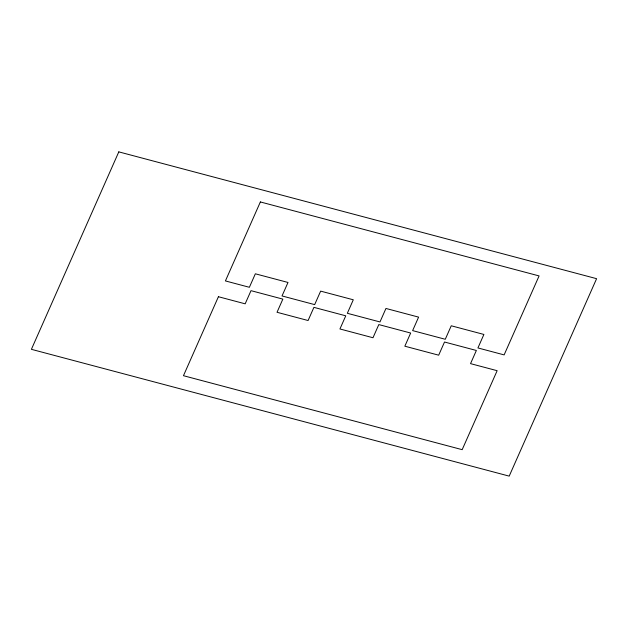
<?xml version="1.0" encoding="UTF-8"?>
<svg xmlns="http://www.w3.org/2000/svg" width="628" height="628" viewBox="0 0 628 628"><rect width="100%" height="100%" fill="white"/><g stroke="black" fill="none" stroke-linecap="round" stroke-linejoin="round"><path stroke-width="0.94" d="M118.802 151.874L31.4 349.325L509.198 476.126L596.6 278.675L118.802 151.874M218.418 296.722L183.462 375.701L462.177 449.672L497.14 370.693L470.537 363.636L476.362 350.471L444.514 342.017L438.682 355.181L404.84 346.201L410.665 333.036L378.81 324.582L372.985 337.746L339.936 328.97L345.769 315.813L313.914 307.359L308.089 320.523L277.026 312.281L282.851 299.116L251.004 290.662L245.171 303.826L218.418 296.722M260.369 201.949L225.413 280.928L249.379 287.286L255.353 273.8L288.001 282.459L282.027 295.953L314.675 304.619L320.649 291.125L353.297 299.791L347.331 313.286L379.979 321.952L385.953 308.458L418.601 317.124L412.627 330.611L445.276 339.277L451.249 325.783L483.898 334.449L477.924 347.943L504.127 354.899L539.091 275.92L260.369 201.949"/></g></svg>
